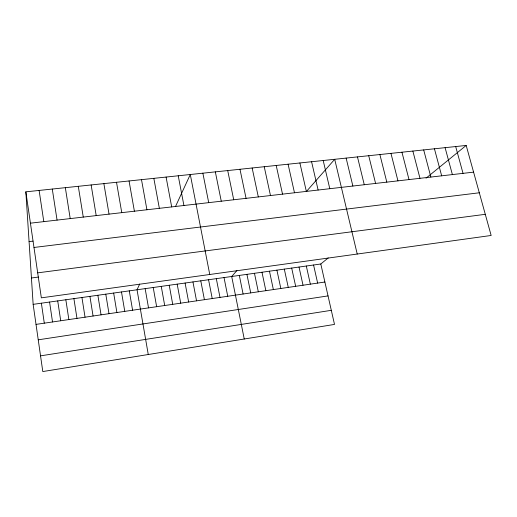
<?xml version="1.0" encoding="UTF-8"?>
<svg xmlns="http://www.w3.org/2000/svg" width="517" height="517" viewBox="0 0 517 517"><rect width="100%" height="100%" fill="white"/><g stroke="black" fill="none" stroke-linecap="round" stroke-linejoin="round"><path stroke-width="0.78" d="M139.68 284.053L137.037 289.772L148.263 354.513M175.586 206.335L190.288 174.507L209.753 274.488M236.889 270.578L231.694 276.492L244.244 339.01M306.458 191.432L334.706 159.294L357.228 254.041M320.798 263.987L334.505 324.424L42.795 371.555L33.146 304.351L320.798 263.987L328.243 257.918M426.034 178.184L466.185 145.445L491.15 235.468L41.341 297.844L25.85 191.833L466.185 145.445M40.539 355.851L331.307 310.323M38.239 339.818L328.036 295.905M36.022 324.385L324.889 282.023M31.434 277.991L38.497 277.06M37.689 272.853L485.282 214.316M33.98 247.469L479.317 192.783M29.075 241.594L33.017 241.122M30.432 223.176L473.591 172.142M455.684 146.55L463.032 173.357M445.098 147.668L452.388 174.584M434.435 148.793L441.667 175.819M423.688 149.924L430.868 177.06M412.863 151.061L419.978 178.313M401.948 152.211L409.012 179.58M390.955 153.368L397.954 180.853M379.879 154.538L386.813 182.133M368.718 155.714L375.588 183.425M357.467 156.897L364.272 184.731M346.132 158.092L352.872 186.042M323.19 160.509L329.794 188.705M311.583 161.731L318.117 190.049M299.886 162.965L306.348 191.4M313.573 265.001L317.638 283.09M288.092 164.206L294.483 192.77M306.31 266.016L310.349 284.156M299.013 267.043L303.027 285.229M276.207 165.459L282.528 194.146M291.685 268.071L295.666 286.308M264.232 166.72L270.475 195.536M284.311 269.105L288.266 287.394M276.912 270.145L280.834 288.486M252.154 167.993L258.319 196.932M269.467 271.192L273.364 289.578M261.99 272.239L265.854 290.683M239.978 169.272L246.066 198.341M254.467 273.293L258.306 291.788M227.706 170.565L233.716 199.769M246.913 274.353L250.719 292.9M239.326 275.419L243.1 294.018M215.337 171.87L221.263 201.197M224.023 277.564L227.738 296.273M202.864 173.182L208.713 202.645M216.313 278.65L219.996 297.404M208.571 279.736L212.222 298.548M200.783 280.828L204.402 299.692M178.236 175.78L183.916 205.501M192.957 281.927L196.544 300.842M166.086 177.06L171.683 206.91M185.092 283.032L188.647 302.006M177.182 284.137L180.704 303.169M153.84 178.346L159.352 208.332M169.24 285.255L172.723 304.339M161.252 286.373L164.703 305.515M141.496 179.651L146.925 209.76M153.219 287.504L156.638 306.697M129.056 180.956L134.394 211.201M145.148 288.635L148.534 307.886M116.512 182.281L121.766 212.661M129.282 290.858L132.598 310.219M103.872 183.613L109.035 214.122M121.489 291.956L124.771 311.37M113.656 293.055L116.9 312.526M91.134 184.95L96.201 215.602M105.785 294.16L108.997 313.683M97.875 295.265L101.054 314.847M78.287 186.307L83.263 217.095M89.926 296.383L93.066 316.016M65.336 187.671L70.215 218.594M81.938 297.501L85.04 317.199M73.905 298.632L76.975 318.382M52.282 189.048L57.064 220.113M65.84 299.763L68.864 319.571M57.723 300.9L60.715 320.76M39.118 190.43L43.803 221.638M49.574 302.044L52.527 321.962M41.379 303.195L44.294 323.17M25.85 191.833L33.146 304.351"/></g></svg>
